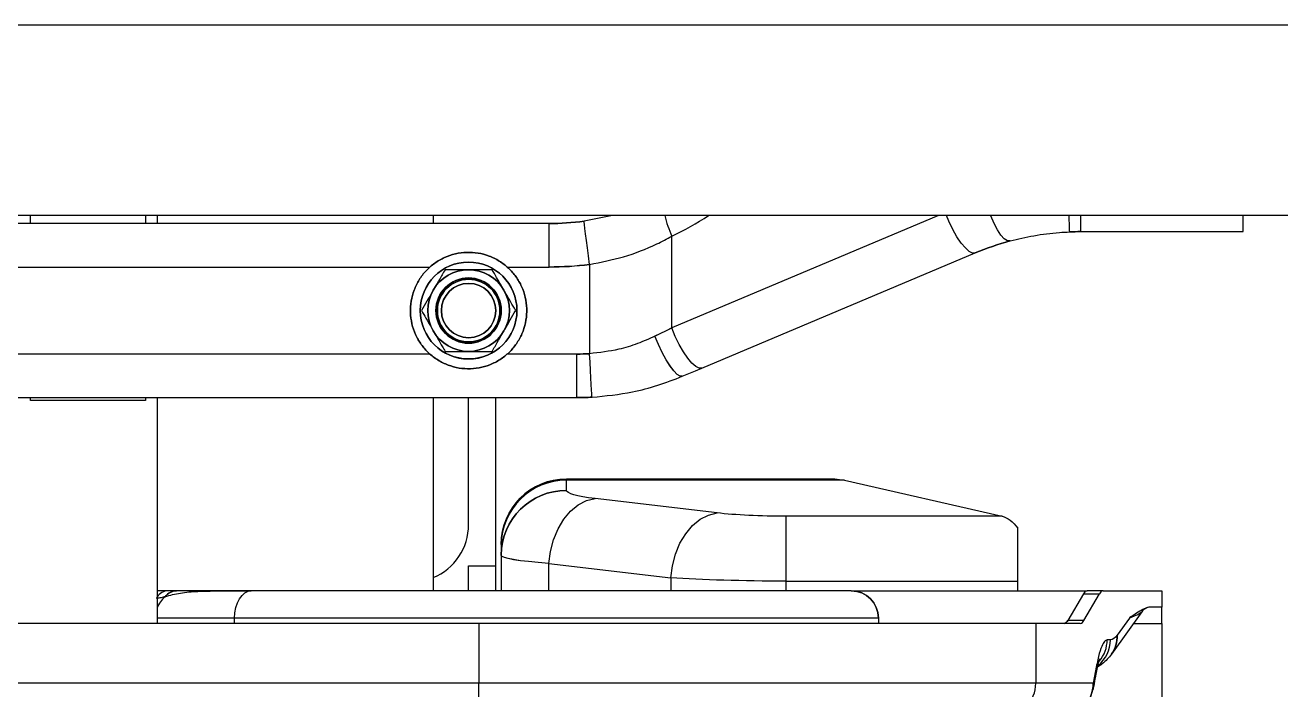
# Model space of a CAD drawing. Header units: inches. Extents: x -1851 to 6314, y -1304 to 4687.
# Drawn here: x -11.64 to -2.55, y 3151.71 to 3156.52 of the extents above; entities that cross this region are included whole.
import ezdxf

# ---------------------------------------------------------------- set-up
doc = ezdxf.new("R2010")
doc.units = ezdxf.units.IN
doc.header["$MEASUREMENT"] = 0

# ---------------------------------------------------------------- blocks, each defined once
blk = doc.blocks.new('2.4.20_7-7_Mid Plan View')
at = {"color": 7, "linetype": 'Continuous', "lineweight": 25}
for p, q in [((9.162515842437738, -1.149999972432852), (9.162515842437738, 1.149999979883432)), ((9.197515689849848, -1.115000005811453), (9.197515689849848, 1.115000013262033)), ((9.129066669464098, 0.08991097286343575), (9.129066669464098, -0.08991097286343575)), ((9.1610662574768, -0.08481781557202339), (9.1610662574768, 0.08481782302260399)), ((9.076565944671618, -0.07188010588288307), (9.076565944671618, 0.07188011333346367)), ((9.087566577911364, -0.07188010588288307), (9.087566577911364, 0.07188011333346367)), ((9.128565990447985, -0.01059669628739357), (9.128565990447985, 0.01059669908136129)), ((9.128565990447985, 0.01059669908136129), (9.129066669464098, 0.01059669908136129)), ((9.1610662574768, 0.01059669908136129), (9.162515842437738, 0.01059669908136129)), ((9.129066669464098, -0.01059669628739357), (9.128565990447985, -0.01059669628739357)), ((9.162515842437738, -0.01059669628739357), (9.1610662574768, -0.01059669628739357)), ((9.129066669464098, -0.01269999891519547), (9.087566577911364, -0.01269999891519547)), ((9.093566143035876, -0.01473612524569035), (9.093566143035876, -0.01269999891519547)), ((9.162515842437738, -0.01269999891519547), (9.1610662574768, -0.01269999891519547)), ((9.092486583709704, -0.01416824106127024), (9.092483722686755, -0.01415961142629385)), ((9.093566143035876, -0.14038011059165), (9.093566143035876, -0.03002114966511726)), ((9.129066669464098, -0.06349999830126762), (9.093566143035876, -0.06349999830126762)), ((9.162515842437738, -0.06349999830126762), (9.1610662574768, -0.06349999830126762)), ((9.10573216629027, -0.07000239565968513), (9.129066669464098, -0.07000239565968513)), ((9.070566379547106, -0.07188010588288307), (9.076565944671618, -0.07188010588288307)), ((9.087566577911364, -0.07188010588288307), (9.076565944671618, -0.07188010588288307)), ((9.076565944671618, -0.1743337325751781), (9.076565944671618, -0.07188010588288307)), ((9.087566577911364, -0.1743337325751781), (9.087566577911364, -0.07188010588288307)), ((9.129066669464098, -0.07493000105023384), (9.093566143035876, -0.07493000105023384)), ((9.100097858428942, -0.07600000128149986), (9.093566143035876, -0.07600000128149986)), ((9.101977550506579, -0.07600000128149986), (9.100097858428942, -0.07600000128149986)), ((9.102100574493395, -0.07600000128149986), (9.101977550506579, -0.07600000128149986)), ((9.098600589752184, -0.0847867988049984), (9.095961772918688, -0.1072132028639317)), ((9.153065883636462, -0.08481781557202339), (9.1610662574768, -0.08481781557202339)), ((9.112015926361071, -0.08799999579787254), (9.113894664764391, -0.08799999579787254)), ((9.113894664764391, -0.139149721711874), (9.113894664764391, -0.08799999579787254)), ((9.113894664764391, -0.08799999579787254), (9.114100658416735, -0.08799999579787254)), ((9.114100658416735, -0.1373486183583736), (9.114100658416735, -0.08799999579787254)), ((9.129066669464098, -0.08991097286343575), (9.137066089630114, -0.08991097286343575)), ((9.153545581817614, -0.09225906059145927), (9.137131893157946, -0.09225906059145927)), ((9.162515842437738, -0.09649438038468361), (9.161479198455805, -0.09123268350958824)), ((9.107879840850817, -0.1156984828412533), (9.110518657684313, -0.09327207878232002)), ((9.14035245132445, -0.104274895042181), (9.141866886138903, -0.107378538697958)), ((9.141866886138903, -0.107378538697958), (9.158721172332758, -0.107378538697958)), ((9.13449307632445, -0.112899836152792), (9.155654155731188, -0.1632003895938396)), ((9.095341884613024, -0.1284263990819454), (9.107258998870837, -0.1284263990819454)), ((9.095341884613024, -0.1284263990819454), (9.095341884613024, -0.171000000089407)), ((9.107258998870837, -0.1681241057813168), (9.107258998870837, -0.1284263990819454)), ((9.093566143035876, -0.14038011059165), (9.093566143035876, -0.1837557666003704)), ((9.113894664764391, -0.139149721711874), (9.107258998870837, -0.1681241057813168)), ((9.088566028594958, -0.1453801058232784), (9.087566577911364, -0.1453801058232784)), ((9.093566143035876, -0.171000000089407), (9.095341884613024, -0.171000000089407)), ((9.095341884613024, -0.171000000089407), (9.105088436126696, -0.171000000089407)), ((9.087566577911364, -0.1743337325751781), (9.076565944671618, -0.1743337325751781)), ((9.076565944671618, -0.1848992519080639), (9.076565944671618, -0.1743337325751781)), ((9.087566577911364, -0.1825082562863827), (9.087566577911364, -0.1743337325751781)), ((9.088118755340563, -0.1831702701747417), (9.088118755340563, -0.1802006028592587)), ((9.093013965606676, -0.1830937527120113), (9.088118755340563, -0.1802006028592587)), ((9.088118755340563, -0.1831702701747417), (9.093013965606676, -0.1860634349286556)), ((9.093013965606676, -0.1830937527120113), (9.093013965606676, -0.1860634349286556)), ((9.093566143035876, -0.1867254488170147), (9.093566143035876, -0.1837557666003704)), ((9.159566127777094, -0.1825890205800533), (9.159566127777094, -0.2125000022351742)), ((9.078850948333727, -0.1853283308446407), (9.076565944671618, -0.1848992519080639)), ((9.093566143035876, -0.1867254488170147), (9.093566143035876, -0.1975000016391277)), ((9.089731418609606, -0.1938375644385815), (9.081926548004137, -0.188246127218008)), ((9.084566318511957, -0.1880715899169445), (9.084566318511957, -0.1874641589820385)), ((9.088566028594958, -0.191561546176672), (9.08542081069945, -0.1893079988658428)), ((9.090565883636462, -0.1975000016391277), (9.090565883636462, -0.1954260878264904)), ((9.087566577911364, -0.1975000016391277), (9.059900485992419, -0.1975000016391277)), ((9.087566577911364, -0.1975000016391277), (9.090565883636462, -0.1975000016391277)), ((9.093566143035876, -0.1975000016391277), (9.090565883636462, -0.1975000016391277)), ((9.159566127777094, -0.2125000022351742), (9.162515842437738, -0.2125000022351742))]:
    blk.add_line(p, q, dxfattribs=at)
at = {"color": 8, "linetype": 'Continuous', "lineweight": 25}
for p, q in [((9.137066089630114, -0.06289437040686607), (9.137066089630114, 0.06289437040686607)), ((9.153065883636462, 0.06289437040686607), (9.153065883636462, -0.06289437040686607)), ((9.088566028594958, -0.02696575224399567), (9.088566028594958, -0.01269999891519547)), ((9.087566577911364, -0.02696575224399567), (9.088566028594958, -0.02696575224399567)), ((9.088566028594958, -0.1453801058232784), (9.088566028594958, -0.02696575224399567)), ((9.137066089630114, -0.08991097286343575), (9.137066089630114, -0.07710563018918037)), ((9.153065883636462, -0.07710563018918037), (9.153065883636462, -0.08481781557202339)), ((9.093566143035876, -0.0847867988049984), (9.098600589752184, -0.0847867988049984)), ((9.095961772918688, -0.1072132028639317), (9.093566143035876, -0.1072132028639317)), ((9.162515842437738, -0.1564603261649609), (9.141866886138903, -0.107378538697958)), ((9.093566143035876, -0.1284263990819454), (9.095341884613024, -0.1284263990819454)), ((9.093468868255602, -0.1834765933454037), (9.093468868255602, -0.1413606815040112)), ((9.159566127777094, -0.1825890205800533), (9.162515842437738, -0.1825890205800533)), ((9.087566577911364, -0.192286666482687), (9.087566577911364, -0.1975000016391277))]:
    blk.add_line(p, q, dxfattribs=at)
at = {"color": 7, "linetype": 'Continuous', "lineweight": 25, "flags": 128}
for points in [[(9.088566028594958, -0.02696575224399567), (9.089541637420641, -0.02702446095645428), (9.090480052947985, -0.02719832956790924), (9.091344081878649, -0.02748067863285542), (9.092102252960192, -0.02786065824329853), (9.092724048614489, -0.02832366153597832), (9.09318562698363, -0.02885190024971962), (9.093469821929919, -0.02942507155239582), (9.093566143035876, -0.03002114966511726)], [(9.098600589752184, -0.0847867988049984), (9.10081216049193, -0.08506327494978905), (9.102947437286364, -0.08562296256422997), (9.104932987213122, -0.08644653484225273), (9.106700145721423, -0.08750559017062187), (9.1081869239807, -0.08876359090209007), (9.1093437309265, -0.09017712995409966), (9.110130512237536, -0.09169743582606316), (9.110518657684313, -0.09327207878232002)], [(9.129144870758044, -0.09270631894469261), (9.129298412322985, -0.09269772097468376), (9.129752361297594, -0.09267226979136467), (9.130490505218493, -0.09263094142079353), (9.131484233856188, -0.0925753228366375), (9.132694446563708, -0.09250754490494728), (9.134075366973864, -0.09243021532893181), (9.135573589324938, -0.09234631434082985), (9.137131893157946, -0.09225906059145927)], [(9.153545581817614, -0.09225906059145927), (9.155093395233141, -0.09205882623791695), (9.156582080841051, -0.09186628088355064), (9.15795346450805, -0.0916888378560543), (9.159156047821039, -0.09153329953551292), (9.160142147064203, -0.09140565618872643), (9.16087552261352, -0.09131081029772758), (9.161327564239496, -0.0912524051964283), (9.161479198455805, -0.09123268350958824)], [(9.132978641509997, -0.10929961130023), (9.132994853973376, -0.1088939271867275), (9.133328639984118, -0.1083719842135906), (9.13396474075316, -0.107756283134222), (9.134877407073962, -0.1070733778178692), (9.136024677276598, -0.1063527055084705), (9.137359821319567, -0.1056253351271152), (9.138822757720934, -0.1049226336181164), (9.14035245132445, -0.104274895042181)], [(9.095961772918688, -0.1072132028639317), (9.098173343658434, -0.1074896864593029), (9.100308620452868, -0.1080493666231632), (9.102294170379626, -0.1088729463517666), (9.104061328887926, -0.1099320016801357), (9.105548107147204, -0.1111899949610233), (9.106704914093005, -0.1126035340130329), (9.10749169540404, -0.114123847335577), (9.107879840850817, -0.1156984828412533)], [(9.13449307632445, -0.112899836152792), (9.134474002838122, -0.1123974658548832), (9.134783946990954, -0.1117797382175922), (9.135407649993883, -0.1110740564763546), (9.136317455291735, -0.1103117354214191), (9.137474262237536, -0.1095266006886959), (9.138825618743883, -0.1087534986436367), (9.140311443328844, -0.1080267317593098), (9.141866886138903, -0.107378538697958)], [(9.132978641509997, -0.10929961130023), (9.133486949920641, -0.1105068735778332), (9.13399144363402, -0.1117071323096752), (9.13449307632445, -0.112899836152792)]]:
    blk.add_lwpolyline(points, dxfattribs=at)
at = {"color": 8, "linetype": 'Continuous', "lineweight": 25, "flags": 128}
for points in [[(9.155654155731188, -0.1632003895938396), (9.15563508224486, -0.1626980118453503), (9.155945026397692, -0.1620802842080593), (9.156567775726305, -0.1613746099174023), (9.15747853469848, -0.1606122814118862), (9.158635341644281, -0.1598271541297436), (9.159986698150629, -0.1590540520846844), (9.16147252273559, -0.1583272777497768), (9.162515842437738, -0.1578808389604092)], [(9.157854282379144, -0.1696162186563015), (9.157893383026117, -0.1691089533269405), (9.158257686614984, -0.1685352735221386), (9.158932888031, -0.1679194532334805), (9.159889423370355, -0.1672875843942165), (9.161086284637445, -0.166666429489851), (9.162474834442133, -0.1660823039710522), (9.162515842437738, -0.1660667173564434)], [(9.159525119781488, -0.1805648170411587), (9.15967866134643, -0.1805585883557796), (9.160133563995355, -0.1805401556193829), (9.16087266159057, -0.1805102340877056), (9.161866390228266, -0.1804699562489986), (9.162515842437738, -0.1804436556994915)], [(9.078850948333727, -0.1853283308446407), (9.078284465789782, -0.1853494606912136), (9.077837192535387, -0.1853027157485485)]]:
    blk.add_lwpolyline(points, dxfattribs=at)
at = {"color": 7, "linetype": 'Continuous', "lineweight": 25}
for radius in [0.008899999999999655, 0.006000000000000565, 0.005750000000000832, 0.005000000000000563]:
    blk.add_circle((9.14506634621716, -0.06999999856353156), radius, dxfattribs=at)
at = {"color": 8, "linetype": 'Continuous', "lineweight": 25}
for centre, radius, start, end in [((9.088662061288257, -0.01737653098410874), 0.004992003203241613, 39.99239088926777, 69.52169062855278), ((9.088662147700543, -0.0173707224907389), 0.004991559840712866, 40.038943637887, 69.34546888824465), ((9.091064977812739, -0.01479714047167136), 0.002501909337134425, 1.397437351979512, 56.95225735627656), ((9.167500802233743, -0.1269663349388566), 0.02146540618698867, 103.4285299479823, 114.1428472544732), ((9.211066346217162, -0.08239870067220068), 0.05799999999999946, 205.5111583896871, 213.1664237841631), ((9.076165992068656, -0.1809102737052228), 0.004008978571578251, 258.4369491869629, 275.7255931355865), ((9.0845557855199, -0.1820563898209002), 0.006015209318014924, 218.3285181572849, 270.1003283954014), ((9.084562202629723, -0.1814291679999656), 0.006034992385590334, 229.2748099092528, 270.0390758900987), ((9.08524904510654, -0.1835917484686718), 0.005718830476771704, 234.4456322538815, 271.7211427847404)]:
    blk.add_arc(centre, radius, start, end, dxfattribs=at)
at = {"color": 7, "linetype": 'Continuous', "lineweight": 25}
for centre, radius, start, end in [((9.090886495908595, -0.01631140570461298), 0.002679804469923367, 0.6208853533393408, 53.41436144795036), ((9.090887051274319, -0.01631762749329368), 0.002679247290936515, 0.6173614996733207, 53.34407954061098), ((9.14506634621716, -0.06999999856353156), 0.01070000000000234, 103.1250000000065, 114.3750000000079), ((9.14506634621716, -0.06999999856353156), 0.01069999999999899, 91.87500000000092, 103.1250000000065), ((9.14506634621716, -0.06999999856353156), 0.01069999999999886, 80.62500000001016, 91.87500000000092), ((9.14506634621716, -0.06999999856353156), 0.01070000000000011, 69.37500000000419, 80.62500000001016), ((9.14506634621716, -0.06999999856353156), 0.01070000000000011, 58.12500000000561, 69.37500000000419), ((9.14506634621716, -0.06999999856353156), 0.01069999999999959, 125.6250000000041, 136.8750000000043), ((9.14506634621716, -0.06999999856353156), 0.01070000000000234, 114.3750000000079, 125.6250000000041), ((9.14506634621716, -0.06999999856353156), 0.01069999999999899, 46.87499999998842, 58.12500000000561), ((9.14506634621716, -0.06999999856353156), 0.0106999999999986, 35.62499999999674, 46.87499999998842), ((9.105732054481773, -0.05946139856354193), 0.01054099999999947, 202.5278542787786, 270), ((9.14506634621716, -0.06999999856353156), 0.01069999999999954, 148.125000000014, 159.3750000000062), ((9.14506634621716, -0.06999999856353156), 0.01069999999999954, 136.8750000000043, 148.125000000014), ((9.14506634621716, -0.06999999856353156), 0.007500000000003402, 119.9999999999888, 180), ((9.14506634621716, -0.06999999856353156), 0.007499999999999754, 60.00000000001118, 119.9999999999888), ((9.14506634621716, -0.06999999856353156), 0.007499999999999992, 0, 60.00000000001118), ((9.14506634621716, -0.06999999856353156), 0.01069999999999868, 24.37499999998842, 35.62499999999674), ((9.14506634621716, -0.06999999856353156), 0.0106999999999985, 159.3750000000062, 170.6250000000028), ((9.14506634621716, -0.06999999856353156), 0.01069999999999868, 13.12499999999773, 24.37499999998842), ((9.14506634621716, -0.06999999856353156), 0.01070000000000057, 170.6250000000028, 181.8750000000022), ((9.14506634621716, -0.06999999856353156), 0.01069999999999886, 1.875000000002146, 13.12499999999773), ((9.14506634621716, -0.06999999856353156), 0.0107000000000027, 181.8750000000022, 193.1250000000119), ((9.14506634621716, -0.06999999856353156), 0.007500000000003402, 180, 240.0000000000112), ((9.14506634621716, -0.06999999856353156), 0.007499999999999992, 299.9999999999888, 0), ((9.14506634621716, -0.06999999856353156), 0.01069999999999906, 350.6249999999887, 1.875000000002146), ((9.14506634621716, -0.06999999856353156), 0.0107000000000027, 193.1250000000119, 204.3750000000036), ((9.14506634621716, -0.06999999856353156), 0.01069999999999989, 328.1249999999968, 339.3749999999906), ((9.14506634621716, -0.06999999856353156), 0.01069999999999911, 339.3749999999906, 350.6249999999887), ((9.10005447221916, -0.08796143888162078), 0.01196151628452205, 359.8153116757753, 89.79217917685206), ((9.10193525780917, -0.08795940234830368), 0.01195947584757016, 359.8055234332512, 89.7973825820481), ((9.102100637952443, -0.08799999856353224), 0.01200000000000272, 0, 90), ((9.14506634621716, -0.06999999856353156), 0.01070000000000164, 204.3750000000036, 215.6250000000128), ((9.14506634621716, -0.06999999856353156), 0.01070000000000111, 316.8749999999973, 328.1249999999968), ((9.14506634621716, -0.06999999856353156), 0.01070000000000058, 215.6250000000128, 226.8750000000045), ((9.14506634621716, -0.06999999856353156), 0.01070000000000279, 226.8750000000045, 238.1250000000052), ((9.14506634621716, -0.06999999856353156), 0.007499999999999754, 240.0000000000112, 299.9999999999888), ((9.14506634621716, -0.06999999856353156), 0.01070000000000137, 305.6249999999841, 316.8749999999973), ((9.14506634621716, -0.06999999856353156), 0.0107000000000039, 238.1250000000052, 249.375000000001), ((9.14506634621716, -0.06999999856353156), 0.0107000000000039, 249.375000000001, 260.6249999999998), ((9.14506634621716, -0.06999999856353156), 0.01070000000000222, 260.6249999999998, 271.8749999999907), ((9.14506634621716, -0.06999999856353156), 0.01070000000000222, 271.8749999999907, 283.1249999999931), ((9.14506634621716, -0.06999999856353156), 0.01070000000000192, 283.1249999999931, 294.3749999999937), ((9.14506634621716, -0.06999999856353156), 0.01070000000000137, 294.3749999999937, 305.6249999999841), ((9.211066346217162, -0.0848178170265328), 0.05800000000000176, 180, 187.3712122119429), ((9.211066346217162, -0.0848178170265328), 0.05000000000000052, 180, 187.3712122119429), ((9.179066346217166, -0.0899109707952448), 0.05000000000000233, 180, 183.2049020508226), ((9.179066346217166, -0.0899109707952448), 0.04200000000000065, 180, 183.2049020508226), ((9.08856634621716, -0.1403801070776467), 0.005000000000003973, 270, 0), ((9.10956634621716, -0.1825890263318115), 0.05000000000000081, 15.03778950426953, 22.81598665473238), ((9.07653649767406, -0.1683636076715516), 0.005970197525265776, 180.2954944936597, 270.2826029646916), ((9.07656634621716, -0.1789599125320649), 0.005999999999999652, 180, 258.4248454247622), ((9.076536497674066, -0.1789291270044373), 0.005970197525269449, 180.2954944936597, 270.2826029646268), ((9.088449773175629, -0.1793632160041057), 0.0009004385333288086, 191.2309346267876, 248.431183124439), ((9.10956634621716, -0.1825890263318115), 0.04999999999999923, 0, 2.320215188946566), ((9.088449755397807, -0.1823328981478483), 0.0009004182080023684, 191.2302294635621, 248.431888287571), ((9.092682899253258, -0.1839311800356995), 0.0009004940048878132, 11.2328589603057, 68.42925879080984), ((9.092682965549447, -0.1869008069555491), 0.000900418207997316, 11.23022946383854, 68.43188828779509)]:
    blk.add_arc(centre, radius, start, end, dxfattribs=at)
at = {"color": 7, "linetype": 'Continuous', "lineweight": 25, "extrusion": (0, 0, -1)}
for centre, major_axis, ratio, start_param, end_param in [((9.100098210382878, -0.1059999985635329), (0, 0.02999999999999997), 0.07059807471682689, 5.497787143781553, 6.283185307179586), ((9.112015994954131, -0.1059999985635329), (0, 0.01799999999999724), 0.1176634578614907, 5.497787143781906, 6.283185307179586), ((9.097459441803007, -0.1284264054347375), (0, 0.02999999999999997), 0.07059807471688373, 4.712388980384691, 5.497787143781462), ((9.109377226374253, -0.1284264054347375), (0, 0.01800000000000407), 0.1176634578614461, 4.712388980384691, 5.497787143782991), ((9.084100637952442, -0.137348622416738), (-0.02999999999999997, 0), 0.5137614678899354, 3.141592653589793, 3.258717573286149), ((9.095341499561503, -0.1674036682883013), (-0.01200000000000272, 0), 0.5137614678897049, 3.25871757328675, 3.764419239001879), ((9.12856634621716, -0.1880715860740452), (-0.04400000000000254, 0), 0.1432846062743059, 6.085789747330279, 6.283185307179586)]:
    blk.add_ellipse(centre, major_axis=major_axis, ratio=ratio, start_param=start_param, end_param=end_param, dxfattribs=at)
at = {"color": 8, "linetype": 'Continuous', "lineweight": 25, "extrusion": (0, 0, -1)}
blk.add_ellipse((9.08856634621716, -0.1856222079666168), major_axis=(-0.001407997862647788, 0.008289600608815126), ratio=0.1648164846435522, start_param=3.306394352365346, end_param=3.942033341053348, dxfattribs=at)
at = {"color": 7, "linetype": 'Continuous', "lineweight": 25}
for points, knots in [([(9.092483722686755, -0.01415961142629385), (9.092409724848697, -0.01392493506773462), (9.092237713278156, -0.0133794184679914), (9.092213995829379, -0.01285575499616698), (9.092200481414782, -0.0125573668628931)], [0, 0, 0, 0, 0.4301910495237516, 1, 1, 1, 1]), ([(9.092486583709704, -0.01416824106127024), (9.092741922436826, -0.01508732789295664), (9.093255963828785, -0.01693760998534799), (9.09349948992855, -0.02048511070066183), (9.093574690249415, -0.02476255707256314), (9.093569001730405, -0.02826236479197064), (9.093566143035876, -0.03002114966511726)], [0, 0, 0, 0, 0.2119843985002478, 0.4267615669167993, 0.7119261497643443, 1, 1, 1, 1]), ([(9.093566143035876, -0.01628236658871174), (9.093566143035876, -0.01609129197777293), (9.093566143035876, -0.0156220080895082), (9.093566143035876, -0.01506584173961301), (9.093566143035876, -0.01473612524569035)], [0, 0, 0, 0, 0.4071620946435767, 1, 1, 1, 1]), ([(9.093566143035876, -0.03002114966511726), (9.093566143035869, -0.02992248916751805), (9.093566143035876, -0.02977447643033315), (9.093566143035876, -0.0295783366796627), (9.093566143035876, -0.02928507405903247), (9.093566143035876, -0.02895494860661074), (9.093566143035876, -0.0285462730020356), (9.093566143035876, -0.02816587737035547), (9.093566143035869, -0.0277045671369649), (9.093566143035876, -0.02712382666692292), (9.093566143035876, -0.02639606843663955), (9.093566143035876, -0.02557380231689876), (9.093566143035876, -0.02455339483933017), (9.093566143035876, -0.02329368383291808), (9.093566143035876, -0.02164483107139858), (9.093566143035876, -0.01953265704062801), (9.093566143035869, -0.01770799766799769), (9.093566143035876, -0.01664510060101065), (9.093566143035876, -0.0162887591868639)], [0, 0, 0, 0, 0.0162364055928168, 0.02435822737522712, 0.03248159760566897, 0.06498116489796314, 0.07971725388679793, 0.1017970628001021, 0.1299914209169543, 0.1595345069035977, 0.2037021516229639, 0.2600897466229903, 0.3104456017069991, 0.3967124996720572, 0.5082088932775926, 0.6566494326925166, 0.8848900514489578, 1, 1, 1, 1]), ([(9.145066463470446, -0.06133974343538284), (9.144131328524804, -0.06187945643731041), (9.142894737018675, -0.06259315505056406), (9.141625926883567, -0.06332612724656883), (9.141316616058337, -0.06350481137633324)], [0, 0, 0, 0, 0.7562197710499576, 1, 1, 1, 1]), ([(9.148816310882555, -0.06350481137633324), (9.14872725819605, -0.06345347221324005), (9.147460485980762, -0.0627231739154297), (9.146219867677917, -0.06200625953101735), (9.145066463470446, -0.06133974343538284)], [0, 0, 0, 0, 0.07029889464896268, 1, 1, 1, 1]), ([(9.141316616058337, -0.06350481137633324), (9.140334234216692, -0.0640720309559697), (9.139064550499338, -0.06480513638797447), (9.137843145985688, -0.0655103040093934), (9.137566768646227, -0.06566986814141273)], [0, 0, 0, 0, 0.7737216979492257, 1, 1, 1, 1]), ([(9.152566158294665, -0.06566986814141273), (9.151957311480334, -0.06531822729908754), (9.150728281988169, -0.06460839856106304), (9.149457541445205, -0.06387492880608647), (9.148816310882555, -0.06350481137633324)], [0, 0, 0, 0, 0.4953882866245476, 1, 1, 1, 1]), ([(9.137566768646227, -0.06566986814141273), (9.137566768646227, -0.06637309871530306), (9.137566768646227, -0.06779244093621628), (9.137566768646227, -0.06925970603003861), (9.137566768646227, -0.06999999657273293)], [0, 0, 0, 0, 0.4954623088867606, 1, 1, 1, 1]), ([(9.152566158294665, -0.06999999657273293), (9.152566158294665, -0.0698973166067276), (9.152566158294665, -0.0684350697024172), (9.152566158294665, -0.0670021589407952), (9.152566158294665, -0.06566986814141273)], [0, 0, 0, 0, 0.07022067593795363, 1, 1, 1, 1]), ([(9.137566768646227, -0.06999999657273293), (9.137566768646227, -0.07010267653873825), (9.137566768646234, -0.07156492344304866), (9.137566768646234, -0.07299783420467065), (9.137566768646227, -0.07433012500405312)], [0, 0, 0, 0, 0.07022067593795363, 1, 1, 1, 1]), ([(9.152566158294665, -0.07433012500405312), (9.152566158294665, -0.07362689692223512), (9.152566158294665, -0.07220755494250852), (9.152566158294665, -0.07074028966218293), (9.152566158294665, -0.06999999657273293)], [0, 0, 0, 0, 0.495460637294494, 1, 1, 1, 1]), ([(9.137566768646227, -0.07433012500405312), (9.138175615723124, -0.07468176539401838), (9.139404646783905, -0.07539159381872196), (9.140675385756271, -0.07612506883035053), (9.141316616058337, -0.07649518921971321)], [0, 0, 0, 0, 0.4953878679938091, 1, 1, 1, 1]), ([(9.148816310882555, -0.07649518921971321), (9.14912595377039, -0.07631652645957843), (9.150395151046876, -0.07558420449291248), (9.151631464867396, -0.074870049436214), (9.152566158294665, -0.07433012500405312)], [0, 0, 0, 0, 0.2439675010099768, 0.9999999999999999, 0.9999999999999999, 0.9999999999999999, 0.9999999999999999]), ([(9.141316616058337, -0.07649518921971321), (9.141405347649329, -0.0765465308863611), (9.142670954343057, -0.07727883328544749), (9.143912221479997, -0.0779946357905601), (9.145066463470446, -0.0786602534353733)], [0, 0, 0, 0, 0.0701099254861113, 1, 1, 1, 1]), ([(9.145066463470446, -0.0786602534353733), (9.145342840690834, -0.07850068660758325), (9.146564241249944, -0.07779550905206634), (9.14783392771859, -0.07706240627754823), (9.148816310882555, -0.07649518921971321)], [0, 0, 0, 0, 0.2262789371818236, 1, 1, 1, 1]), ([(9.14035245132445, -0.104274895042181), (9.139876211194615, -0.1032160959368582), (9.138916856379293, -0.1010832138957767), (9.137691188023329, -0.09707757813310991), (9.137342065918109, -0.09406977117419046), (9.137131893157946, -0.09225906059145927)], [0, 0, 0, 0, 0.2817810414697196, 0.5676296096552608, 1, 1, 1, 1]), ([(9.153545581817614, -0.09225906059145927), (9.153956018771641, -0.09436258348131332), (9.154791505815968, -0.09864452277716396), (9.156761048890392, -0.1036575067703609), (9.158240271477805, -0.1064656128094157), (9.158721172332758, -0.107378538697958)], [0, 0, 0, 0, 0.3945607668768453, 0.8031694166199708, 1, 1, 1, 1]), ([(9.129144870758044, -0.09270631894469261), (9.129393621716513, -0.09520121392179703), (9.129802154965152, -0.0992986757216272), (9.131250175516644, -0.1048344026265795), (9.132400232427354, -0.107805386211254), (9.132978641509997, -0.10929961130023)], [0, 0, 0, 0, 0.4362479963962965, 0.7164668320266319, 1, 1, 1, 1]), ([(9.157854282379144, -0.1696162186563015), (9.158201662371393, -0.1710557571991558), (9.158906064918806, -0.173974792950446), (9.159376177542153, -0.1777176235132742), (9.1594922336275, -0.1799361623009474), (9.159525119781488, -0.1805648170411587)], [0, 0, 0, 0, 0.4108222242134112, 0.8330480388077669, 1, 1, 1, 1]), ([(9.07783909988402, -0.1852939240634441), (9.077256390475743, -0.1851958156105695), (9.076402192219415, -0.1850519976659939), (9.07562186293416, -0.1848864964696872), (9.07537385177611, -0.1848338954150677)], [0, 0, 0, 0, 0.6821711516693864, 1, 1, 1, 1]), ([(9.081053936004633, -0.1860664002597332), (9.081056836368358, -0.1860677129227497), (9.081065580661193, -0.1860716704642016), (9.080802937519227, -0.1859723892304146), (9.080279341657135, -0.1858180873493041), (9.079422699764084, -0.1856094076311763), (9.07857826429279, -0.1854301209640141), (9.077950930764604, -0.185326306275897), (9.077795230865465, -0.1853005401790142)], [0, 0, 0, 0, 0.08263113541203514, 0.2491242175074392, 0.4410219759359906, 0.6645625129297523, 0.9167467056084316, 1, 1, 1, 1]), ([(9.084566318511957, -0.1874641589820385), (9.084505907226696, -0.1872966984030597), (9.084383344557072, -0.1869569536760309), (9.083350439637247, -0.18641946886612), (9.081608315245763, -0.1858591668881218), (9.079779736958574, -0.1855071371096813), (9.078850948333734, -0.1853283308446407)], [0, 0, 0, 0, 0.2156752887489607, 0.4375629330006845, 0.7143216926068535, 1, 1, 1, 1]), ([(9.081926548004137, -0.188246127218008), (9.081614946923576, -0.1880060488269066), (9.081006641466072, -0.1875373694652751), (9.080170984600098, -0.186676350293709), (9.079725937260175, -0.185957332265076), (9.079529964447008, -0.1856407187879086)], [0, 0, 0, 0, 0.3701808604329945, 0.722664495441537, 1, 1, 1, 1]), ([(9.090565883636462, -0.1954260878264904), (9.090543340776865, -0.1952369267211225), (9.090475697463116, -0.1946693197614877), (9.090003876735853, -0.1937252302820411), (9.08929137464597, -0.1926308502317227), (9.088823399492473, -0.1919108363114219), (9.088569209113363, -0.1915658626076038), (9.088566028594958, -0.191561546176672)], [0, 0, 0, 0, 0.1464031351074058, 0.4393051005051868, 0.7322731650871933, 0.9966501087519968, 1, 1, 1, 1]), ([(9.09051057052611, -0.1949949525296688), (9.090510253296767, -0.1949935317864231), (9.090475436964429, -0.1948376033731165), (9.090358670586294, -0.194539565042021), (9.090096315530506, -0.194139355228117), (9.089852843448408, -0.1939379798377274), (9.089731418609606, -0.1938375495374203)], [0, 0, 0, 0, 0.00306727455042034, 0.3366373575380873, 0.669166578615351, 1, 1, 1, 1])]:
    blk.add_open_spline(points, degree=3, knots=knots, dxfattribs=at)
blk = doc.blocks.new('2.4.20_8_Plan View')
at = {"color": 7, "linetype": 'Continuous', "lineweight": 25}
for p, q in [((9.323470592498765, -1.149999976158171), (9.323470592498765, 1.149999976158114)), ((9.288470745086656, -1.115000009536772), (9.288470745086656, 1.115000009536715)), ((9.356919765472405, 0.08991096913814545), (9.356919765472405, -0.08991097658872604)), ((9.324919700622544, -0.08481781929731369), (9.324919700622544, 0.08481781929731369)), ((9.398419857025132, -0.07188010960817337), (9.398419857025132, 0.07188010960817337)), ((9.40942001342772, -0.07188010960817337), (9.40942001342772, 0.07188010960817337)), ((9.324919700622544, 0.010596695356071), (9.323470592498765, 0.010596695356071)), ((9.357419967651353, 0.010596695356071), (9.356919765472405, 0.010596695356071)), ((9.357419967651353, -0.01059670001268387), (9.357419967651353, 0.010596695356071)), ((9.323470592498765, -0.01059670001268387), (9.324919700622544, -0.01059670001268387)), ((9.356919765472405, -0.01059670001268387), (9.357419967651353, -0.01059670001268387)), ((9.323470592498765, -0.01270000264048576), (9.324919700622544, -0.01270000264048576)), ((9.356919765472405, -0.01270000264048576), (9.398419857025132, -0.01270000264048576)), ((9.392419815063462, -0.01473612897098064), (9.392419815063462, -0.01270000264048576)), ((9.393499851226792, -0.01416824478656054), (9.393502712249742, -0.01415961515158415)), ((9.392419815063462, -0.1403801143169403), (9.392419815063462, -0.03002115339040756)), ((9.323470592498765, -0.06350000202655792), (9.324919700622544, -0.06350000202655792)), ((9.356919765472405, -0.06350000202655792), (9.392419815063462, -0.06350000202655792)), ((9.38784742355346, -0.07000239938497543), (9.38784742355346, -0.07493000477552414)), ((9.392419815063462, -0.07000239938497543), (9.38784742355346, -0.07000239938497543)), ((9.398419857025132, -0.07188010960817337), (9.40942001342772, -0.07188010960817337)), ((9.398419857025132, -0.1743337363004684), (9.398419857025132, -0.07188010960817337)), ((9.41542005538939, -0.07188010960817337), (9.40942001342772, -0.07188010960817337)), ((9.40942001342772, -0.1743337363004684), (9.40942001342772, -0.07188010960817337)), ((9.383885383605943, -0.07600000500679016), (9.384008884429917, -0.07600000500679016)), ((9.384008884429917, -0.07600000500679016), (9.385888099670396, -0.07600000500679016)), ((9.385888099670396, -0.07600000500679016), (9.392419815063462, -0.07600000500679016)), ((9.38784742355346, -0.07493000477552414), (9.392419815063462, -0.07493000477552414)), ((9.332919597625718, -0.08481781929731369), (9.324919700622544, -0.08481781929731369)), ((9.387385368347154, -0.0847868025302887), (9.39002418518065, -0.107213206589222)), ((9.356919765472405, -0.08991097658872604), (9.348919868469224, -0.08991097658872604)), ((9.371885299682603, -0.1373486220836639), (9.371885299682603, -0.08799999952316284)), ((9.372091293334947, -0.08799999952316284), (9.371885299682603, -0.08799999952316284)), ((9.372091293334947, -0.1391497254371643), (9.372091293334947, -0.08799999952316284)), ((9.373970031738267, -0.08799999952316284), (9.372091293334947, -0.08799999952316284)), ((9.323470592498765, -0.09649438410997391), (9.32450675964354, -0.09123268723487854)), ((9.332440376281724, -0.09225906431674957), (9.348854064941392, -0.09225906431674957)), ((9.37810659408568, -0.1156984865665436), (9.375467777252183, -0.09327208250761032)), ((9.344119071960435, -0.1073785424232483), (9.327264785766587, -0.1073785424232483)), ((9.351492881774888, -0.1128998398780823), (9.330332279205308, -0.1632003933191299)), ((9.378726959228501, -0.1681241095066071), (9.378726959228501, -0.1284264028072357)), ((9.390644550323472, -0.1284264028072357), (9.378726959228501, -0.1284264028072357)), ((9.390644550323472, -0.1284264028072357), (9.390644550323472, -0.1710000038146973)), ((9.372091293334947, -0.1391497254371643), (9.378726959228501, -0.1681241095066071)), ((9.392419815063462, -0.1403801143169403), (9.392419815063462, -0.1837557703256607)), ((9.39741992950438, -0.1453801095485687), (9.398419857025132, -0.1453801095485687)), ((9.390644550323472, -0.1710000038146973), (9.3808979988098, -0.1710000038146973)), ((9.392419815063462, -0.1710000038146973), (9.390644550323472, -0.1710000038146973)), ((9.398419857025132, -0.182508260011673), (9.398419857025132, -0.1743337363004684)), ((9.398419857025132, -0.1743337363004684), (9.40942001342772, -0.1743337363004684)), ((9.40942001342772, -0.1848992556333542), (9.40942001342772, -0.1743337363004684)), ((9.392971992492662, -0.1830937564373016), (9.397867679595933, -0.180200606584549)), ((9.397867679595933, -0.183170273900032), (9.397867679595933, -0.180200606584549)), ((9.326419830322251, -0.1825890243053436), (9.326419830322251, -0.2125000059604645)), ((9.392419815063462, -0.186725452542305), (9.392419815063462, -0.1837557703256607)), ((9.392971992492662, -0.1830937564373016), (9.392971992492662, -0.1860634386539459)), ((9.397867679595933, -0.183170273900032), (9.392971992492662, -0.1860634386539459)), ((9.392419815063462, -0.186725452542305), (9.392419815063462, -0.197500005364418)), ((9.40713500976561, -0.185328334569931), (9.40942001342772, -0.1848992556333542)), ((9.39625501632689, -0.1938375681638718), (9.404059886932359, -0.1882461309432983)), ((9.39741992950438, -0.1915615499019623), (9.400565147399888, -0.1893080025911331)), ((9.401419639587388, -0.1880715936422348), (9.401419639587388, -0.1874641627073288)), ((9.395419597625718, -0.197500005364418), (9.395419597625718, -0.1954260915517807)), ((9.392419815063462, -0.197500005364418), (9.395419597625718, -0.197500005364418)), ((9.398419857025132, -0.197500005364418), (9.395419597625718, -0.197500005364418)), ((9.398419857025132, -0.197500005364418), (9.42608547210692, -0.197500005364418)), ((9.326419830322251, -0.2125000059604645), (9.323470592498765, -0.2125000059604645))]:
    blk.add_line(p, q, dxfattribs=at)
at = {"color": 8, "linetype": 'Continuous', "lineweight": 25}
for p, q in [((9.332919597625718, 0.06289436668157578), (9.332919597625718, -0.06289437413215637)), ((9.348919868469224, -0.06289437413215637), (9.348919868469224, 0.06289436668157578)), ((9.39741992950438, -0.02696575596928596), (9.39741992950438, -0.01270000264048576)), ((9.39741992950438, -0.1453801095485687), (9.39741992950438, -0.02696575596928596)), ((9.398419857025132, -0.02696575596928596), (9.39741992950438, -0.02696575596928596)), ((9.332919597625718, -0.07710563391447067), (9.332919597625718, -0.08481781929731369)), ((9.348919868469224, -0.08991097658872604), (9.348919868469224, -0.07710563391447067)), ((9.392419815063462, -0.0847868025302887), (9.387385368347154, -0.0847868025302887)), ((9.323470592498765, -0.1564603298902512), (9.344119071960435, -0.1073785424232483)), ((9.39002418518065, -0.107213206589222), (9.392419815063462, -0.107213206589222)), ((9.392419815063462, -0.1284264028072357), (9.390644550323472, -0.1284264028072357)), ((9.392517089843736, -0.183476597070694), (9.392517089843736, -0.1413606852293015)), ((9.326419830322251, -0.1825890243053436), (9.323470592498765, -0.1825890243053436)), ((9.398419857025132, -0.1922866702079773), (9.398419857025132, -0.197500005364418))]:
    blk.add_line(p, q, dxfattribs=at)
at = {"color": 7, "linetype": 'Continuous', "lineweight": 25, "flags": 128}
for points in [[(9.39741992950438, -0.02696575596928596), (9.396444320678697, -0.02702446468174458), (9.395506381988511, -0.02719833329319954), (9.394641876220689, -0.02748068235814571), (9.393884181976311, -0.02786066196858883), (9.393262386322007, -0.02832366526126862), (9.392800331115708, -0.02885190397500992), (9.392515659332261, -0.02942507527768612), (9.392419815063462, -0.03002115339040756)], [(9.387385368347154, -0.0847868025302887), (9.385173797607408, -0.08506327867507935), (9.383038520812974, -0.08562296628952026), (9.381053447723374, -0.08644653856754303), (9.379286289215074, -0.08750559389591217), (9.377799034118638, -0.08876359462738037), (9.376642227172837, -0.09017713367938995), (9.37585592269896, -0.09169743955135345), (9.375467777252183, -0.09327208250761032)], [(9.332440376281724, -0.09225906431674957), (9.330892562866197, -0.09205882996320724), (9.329404354095445, -0.09186628460884094), (9.328032493591294, -0.0916888415813446), (9.326830387115464, -0.09153330326080322), (9.325843811035142, -0.09140565991401672), (9.325110435485826, -0.09131081402301788), (9.324658870697007, -0.0912524089217186), (9.32450675964354, -0.09123268723487854)], [(9.356841564178453, -0.09270632266998291), (9.356688022613511, -0.09269772469997406), (9.356233596801744, -0.09267227351665497), (9.355495452880845, -0.09263094514608383), (9.354502201080315, -0.0925753265619278), (9.35329151153563, -0.09250754863023758), (9.351910591125474, -0.0924302190542221), (9.3504123687744, -0.09234631806612015), (9.348854064941392, -0.09225906431674957)], [(9.344119071960435, -0.1073785424232483), (9.344620704650865, -0.1063503473997116), (9.345125675201402, -0.1053156405687332), (9.345633506774888, -0.1042748987674713)], [(9.3530077934265, -0.1092996150255203), (9.352991104125962, -0.1088939309120178), (9.35265731811522, -0.1083719879388809), (9.352021217346177, -0.1077562868595123), (9.351109027862535, -0.1070733815431595), (9.34996128082274, -0.1063527092337608), (9.34862661361693, -0.1056253388524055), (9.347163200378404, -0.1049226373434067), (9.345633506774888, -0.1042748987674713)], [(9.351492881774888, -0.1128998398780823), (9.351511955261216, -0.1123974695801735), (9.351202487945542, -0.1117797419428825), (9.350578784942613, -0.1110740602016449), (9.349668502807603, -0.1103117391467094), (9.34851217269896, -0.1095266044139862), (9.347160816192613, -0.108753502368927), (9.345674514770494, -0.1080267354846001), (9.344119071960435, -0.1073785424232483)], [(9.39002418518065, -0.107213206589222), (9.387812614440904, -0.1074896901845932), (9.38567733764647, -0.1080493703484535), (9.38369226455687, -0.1088729500770569), (9.381925106048577, -0.109932005405426), (9.380437850952134, -0.1111899986863136), (9.379281044006333, -0.1126035377383232), (9.378494739532456, -0.1141238510608673), (9.37810659408568, -0.1156984865665436)], [(9.3530077934265, -0.1092996150255203), (9.352499485015862, -0.1105068773031235), (9.351994514465318, -0.1117071360349655), (9.351492881774888, -0.1128998398780823)]]:
    blk.add_lwpolyline(points, dxfattribs=at)
at = {"color": 8, "linetype": 'Continuous', "lineweight": 25, "flags": 128}
for points in [[(9.330332279205308, -0.1632003933191299), (9.330350875854478, -0.1626980155706406), (9.330041408538804, -0.1620802879333496), (9.32941818237304, -0.1613746136426926), (9.328507900238023, -0.1606122851371765), (9.32735109329223, -0.1598271578550339), (9.325999736785874, -0.1590540558099747), (9.324513435363755, -0.1583272814750671), (9.323470592498765, -0.1578808426856995)], [(9.328132152557359, -0.1696162223815918), (9.328093051910386, -0.1691089570522308), (9.32772827148436, -0.1685352772474289), (9.327053546905503, -0.1679194569587708), (9.326097011566148, -0.1672875881195068), (9.3248996734619, -0.1666664332151413), (9.32351160049437, -0.1660823076963425), (9.323470592498765, -0.1660667210817337)], [(9.326460838317857, -0.180564820766449), (9.326307296752915, -0.1805585920810699), (9.32585239410399, -0.1805401593446732), (9.325113773345933, -0.1805102378129959), (9.32411956787108, -0.1804699599742889), (9.323470592498765, -0.1804436594247818)], [(9.40713500976561, -0.185328334569931), (9.407701969146714, -0.1853494644165039), (9.40814876556395, -0.1853027194738388)]]:
    blk.add_lwpolyline(points, dxfattribs=at)
at = {"color": 7, "linetype": 'Continuous', "lineweight": 25}
for radius in [0.008899999999996244, 0.005999999999999712, 0.005749999999998274, 0.004999999999995447]:
    blk.add_circle((9.340919819880483, -0.07000000228882186), radius, dxfattribs=at)
for centre, radius, start, end in [((9.395097275223819, -0.0163171598312033), 0.002677610743795167, 126.625748254251, 179.3923485270583), ((9.340919819880483, -0.07000000228882186), 0.01069999999999951, 110.6249999999897, 121.8749999999787), ((9.340919819880483, -0.07000000228882186), 0.01069999999999951, 99.3749999999734, 110.6249999999897), ((9.340919819880483, -0.07000000228882186), 0.01069999999999897, 88.12499999997993, 99.3749999999734), ((9.340919819880483, -0.07000000228882186), 0.01070000000000015, 76.87499999996587, 88.12499999997993), ((9.340919819880483, -0.07000000228882186), 0.01070000000000305, 65.62499999997895, 76.87499999996587), ((9.340919819880483, -0.07000000228882186), 0.01069999999999582, 133.1249999999916, 144.3749999999993), ((9.340919819880483, -0.07000000228882186), 0.01069999999999629, 121.8749999999787, 133.1249999999916), ((9.340919819880483, -0.07000000228882186), 0.01070000000000305, 54.37499999997231, 65.62499999997895), ((9.340919819880483, -0.07000000228882186), 0.01070000000000257, 43.12499999998018, 54.37499999997231), ((9.340919819880483, -0.07000000228882186), 0.01069999999999582, 144.3749999999993, 155.6249999999964), ((9.340919819880483, -0.07000000228882186), 0.007499999999997196, 119.9999999999501, 180), ((9.340919819880483, -0.07000000228882186), 0.007500000000004017, 59.99999999995538, 119.9999999999501), ((9.340919819880483, -0.07000000228882186), 0.007500000000006813, 0, 59.99999999995538), ((9.340919819880483, -0.07000000228882186), 0.01070000000000126, 31.87499999998501, 43.12499999998018), ((9.340919819880483, -0.07000000228882186), 0.0107000000000027, 20.62499999997985, 31.87499999998501), ((9.340919819880483, -0.07000000228882186), 0.01070000000000192, 155.6249999999964, 166.8750000000023), ((9.340919819880483, -0.07000000228882186), 0.0107000000000027, 9.374999999996469, 20.62499999997985), ((9.340919819880483, -0.07000000228882186), 0.01070000000000192, 166.8750000000023, 178.124999999997), ((9.340919819880483, -0.07000000228882186), 0.01070000000000227, 358.124999999997, 9.374999999996469), ((9.340919819880483, -0.07000000228882186), 0.01069999999999906, 178.124999999997, 189.3750000000105), ((9.340919819880483, -0.07000000228882186), 0.007499999999997196, 180, 240.0000000000513), ((9.340919819880483, -0.07000000228882186), 0.007500000000006813, 300.000000000046, 0), ((9.340919819880483, -0.07000000228882186), 0.0107000000000027, 346.8749999999881, 358.124999999997), ((9.340919819880483, -0.07000000228882186), 0.01069999999999906, 189.3750000000105, 200.6250000000094), ((9.340919819880483, -0.07000000228882186), 0.01069999999999752, 200.6250000000094, 211.8750000000175), ((9.340919819880483, -0.07000000228882186), 0.0107000000000027, 335.6249999999964, 346.8749999999881), ((9.340919819880483, -0.07000000228882186), 0.01069999999999862, 211.8750000000175, 223.1250000000191), ((9.340919819880483, -0.07000000228882186), 0.01070000000000335, 324.3750000000023, 335.6249999999964), ((9.383885528145214, -0.08800000228882254), 0.01200000000000272, 90, 180), ((9.385931292128262, -0.08796125017778422), 0.011961323155446, 90.2068960840205, 180.1856130633402), ((9.340919819880483, -0.07000000228882186), 0.01069999999999862, 223.1250000000191, 234.3750000000436), ((9.340919819880483, -0.07000000228882186), 0.007500000000004017, 240.0000000000513, 300.000000000046), ((9.340919819880483, -0.07000000228882186), 0.01070000000000639, 301.8750000000306, 313.1250000000094), ((9.340919819880483, -0.07000000228882186), 0.01070000000000335, 313.1250000000094, 324.3750000000023), ((9.340919819880483, -0.07000000228882186), 0.01069999999999741, 234.3750000000436, 245.6250000000473), ((9.340919819880483, -0.07000000228882186), 0.01070000000000038, 245.6250000000473, 256.8750000000445), ((9.340919819880483, -0.07000000228882186), 0.01070000000000216, 256.8750000000445, 268.1250000000178), ((9.340919819880483, -0.07000000228882186), 0.01070000000000216, 268.1250000000178, 279.3750000000085), ((9.340919819880483, -0.07000000228882186), 0.0107000000000051, 279.3750000000085, 290.6250000000181), ((9.340919819880483, -0.07000000228882186), 0.01070000000000639, 290.6250000000181, 301.8750000000306), ((9.274919819880495, -0.08481782075182309), 0.0499999999999954, 352.6287877880571, 0), ((9.274919819880495, -0.08481782075182309), 0.05799999999999872, 352.6287877880571, 0), ((9.306919819880491, -0.08991097452053509), 0.04200000000000405, 356.7950979491774, 0), ((9.306919819880491, -0.08991097452053509), 0.05000000000000222, 356.7950979491774, 0), ((9.39741981988049, -0.140380110802937), 0.005000000000002268, 180, 270), ((9.37641981988049, -0.1825890300571018), 0.05000000000000081, 157.1840133452685, 164.9622104957297), ((9.397533645840142, -0.1793607041879852), 0.0009038885914498615, 291.6879850992175, 348.6498971497795), ((9.37641981988049, -0.1825890300571018), 0.04999999999999581, 177.6797848110534, 180)]:
    blk.add_arc(centre, radius, start, end, dxfattribs=at)
at = {"color": 8, "linetype": 'Continuous', "lineweight": 25}
blk.add_arc((9.40073968906421, -0.1836008798053683), 0.005709791176949686, 268.2482618784071, 305.5849630830128, dxfattribs=at)
at = {"color": 7, "linetype": 'Continuous', "lineweight": 25}
for centre, major_axis, ratio, start_param, end_param in [((9.385887955714772, -0.1060000022888232), (0, 0.02999999999999997), 0.07059807471682689, 5.497787143780977, 6.283185307179586), ((9.373970171143526, -0.1060000022888232), (0, 0.01799999999999724), 0.117663457861396, 5.497787143783214, 6.283185307179586), ((9.38852672429465, -0.1284264091600278), (0, 0.02999999999999997), 0.07059807471682689, 4.712388980384691, 5.497787143783335), ((9.376608939723397, -0.1284264091600278), (0, 0.01800000000000407), 0.1176634578613514, 4.712388980384691, 5.497787143780882), ((9.401885528145215, -0.1373486261420283), (0.02999999999999997, 0), 0.5137614678899354, 3.141592653589793, 3.258717573286122), ((9.390644666536154, -0.1674036720135916), (0.01199999999999589, 0), 0.513761467889997, 3.258717573286618, 3.764419239001527), ((9.35741981988049, -0.1880715897993355), (0.04400000000000082, 0), 0.1432846062743115, 6.085789747330311, 6.283185307179586)]:
    blk.add_ellipse(centre, major_axis=major_axis, ratio=ratio, start_param=start_param, end_param=end_param, dxfattribs=at)
at = {"color": 8, "linetype": 'Continuous', "lineweight": 25}
blk.add_ellipse((9.39741981988049, -0.1856222116919071), major_axis=(0.001407997862647788, 0.008289600608815126), ratio=0.1648164846437522, start_param=3.30639435236515, end_param=3.942033341052742, dxfattribs=at)
at = {"color": 7, "linetype": 'Continuous', "lineweight": 25}
for points, knots in [([(9.393502712249742, -0.01415961515158415), (9.393576735905356, -0.01392493944217676), (9.393748806166016, -0.0133794285490012), (9.393772166076062, -0.0128557599242356), (9.393785476684556, -0.0125573705881834)], [0, 0, 0, 0, 0.4301943597152419, 1, 1, 1, 1]), ([(9.393499851226792, -0.01416824478656054), (9.39324432259697, -0.01508732810839319), (9.392729902216473, -0.01693759119808647), (9.392486364588308, -0.02048511482013282), (9.392412028843921, -0.02476256379313213), (9.392417210889377, -0.0282623688268302), (9.392419815063462, -0.03002115339040756)], [0, 0, 0, 0, 0.2119866030918079, 0.4267632519303021, 0.7119268261883959, 1, 1, 1, 1]), ([(9.392419815063462, -0.01628237031400204), (9.392419815063462, -0.01609129570306322), (9.392419815063462, -0.0156220118147985), (9.392419815063462, -0.0150658454649033), (9.392419815063462, -0.01473612897098064)], [0, 0, 0, 0, 0.4071620946435767, 1, 1, 1, 1]), ([(9.392419815063462, -0.03002115339040756), (9.392419815063462, -0.02992249289280835), (9.392419815063462, -0.02977448015562345), (9.392419815063462, -0.029578340404953), (9.392419815063462, -0.02928507778432277), (9.392419815063462, -0.02895495233190104), (9.392419815063462, -0.0285462767273259), (9.392419815063462, -0.02816588109564577), (9.392419815063462, -0.0277045708622552), (9.392419815063462, -0.02712383039221322), (9.392419815063462, -0.02639607216192985), (9.392419815063462, -0.02557380604218906), (9.392419815063462, -0.02455339856462047), (9.392419815063462, -0.02329368755820838), (9.392419815063462, -0.02164483479668888), (9.392419815063462, -0.01953266076591831), (9.392419815063462, -0.01770800139328799), (9.392419815063462, -0.01664510432630095), (9.392419815063462, -0.0162887629121542)], [0, 0, 0, 0, 0.0162364055928168, 0.02435822737522712, 0.03248159760566897, 0.06498116489796314, 0.07971725388679793, 0.1017970628001021, 0.1299914209169543, 0.1595345069035977, 0.2037021516229639, 0.2600897466229903, 0.3104456017069991, 0.3967124996720572, 0.5082088932775926, 0.6566494326925166, 0.8848900514489578, 1, 1, 1, 1]), ([(9.337169647216783, -0.06350481510162354), (9.337258699785217, -0.06345347576254312), (9.338525588014718, -0.06272310711034379), (9.339766389163309, -0.06200623170198583), (9.34091997146605, -0.06133974716067314)], [0, 0, 0, 0, 0.07029236388467475, 1, 1, 1, 1]), ([(9.34091997146605, -0.06133974716067314), (9.341854885512802, -0.06187956672488326), (9.343091337919034, -0.06259349460032126), (9.344360342014262, -0.06332614166933581), (9.34466981887816, -0.06350481510162354)], [0, 0, 0, 0, 0.7561261897683588, 1, 1, 1, 1]), ([(9.333419799804673, -0.06566987186670303), (9.334028825482008, -0.06531826457469947), (9.33525798614486, -0.06460863628117863), (9.336528598873755, -0.06387496582999574), (9.337169647216783, -0.06350481510162354)], [0, 0, 0, 0, 0.4954809373077737, 1, 1, 1, 1]), ([(9.34466981887816, -0.06350481510162354), (9.345652200719812, -0.06407203468125999), (9.346921884437165, -0.06480514011326477), (9.348143288950801, -0.06551030773468369), (9.348419666290269, -0.06566987186670303)], [0, 0, 0, 0, 0.7737216979492257, 1, 1, 1, 1]), ([(9.333419799804673, -0.07000000029802322), (9.333419799804673, -0.0698973203320179), (9.333419799804673, -0.0684350734277075), (9.333419799804673, -0.0670021626660855), (9.333419799804673, -0.06566987186670303)], [0, 0, 0, 0, 0.07022067593795363, 1, 1, 1, 1]), ([(9.348419666290269, -0.06566987186670303), (9.348419666290269, -0.06637310244059336), (9.348419666290269, -0.06779244466150658), (9.348419666290269, -0.06925970975532891), (9.348419666290269, -0.07000000029802322)], [0, 0, 0, 0, 0.4954623088867606, 1, 1, 1, 1]), ([(9.333419799804673, -0.07433012872934341), (9.333419799804673, -0.07362690064752542), (9.333419799804673, -0.07220755866779882), (9.333419799804673, -0.07074029338747323), (9.333419799804673, -0.07000000029802322)], [0, 0, 0, 0, 0.495460637294494, 1, 1, 1, 1]), ([(9.348419666290269, -0.07000000029802322), (9.348419666290269, -0.07010268026402855), (9.348419666290276, -0.07156492716833895), (9.348419666290269, -0.07299783792996095), (9.348419666290269, -0.07433012872934341)], [0, 0, 0, 0, 0.07022067593795363, 1, 1, 1, 1]), ([(9.337169647216783, -0.07649519294500351), (9.336860170373, -0.07631651947551177), (9.335591166889039, -0.0755838725591218), (9.334354714051734, -0.07486994669798719), (9.333419799804673, -0.07433012872934341)], [0, 0, 0, 0, 0.243873911842344, 1, 1, 1, 1]), ([(9.348419666290269, -0.07433012872934341), (9.347810640350211, -0.07468173556881652), (9.34658147811821, -0.07539136354878906), (9.345310866960574, -0.0761250392570787), (9.34466981887816, -0.07649519294500351)], [0, 0, 0, 0, 0.4954805185201265, 1, 1, 1, 1]), ([(9.34091997146605, -0.0786602571606636), (9.34064359554273, -0.07850068804577859), (9.33942208665178, -0.0777954345265357), (9.338152206821263, -0.07706238460139048), (9.337169647216783, -0.07649519294500351)], [0, 0, 0, 0, 0.2262578073487796, 1, 1, 1, 1]), ([(9.34466981887816, -0.07649519294500351), (9.344580926721697, -0.0765465320880594), (9.343314728501028, -0.07727781743605533), (9.34207379059255, -0.07799418316142237), (9.34091997146605, -0.0786602571606636)], [0, 0, 0, 0, 0.07020398150205628, 1, 1, 1, 1]), ([(9.332440376281724, -0.09225906431674957), (9.332029693719093, -0.09436256093582074), (9.331193724456838, -0.09864435587141429), (9.329224959811654, -0.103657585047614), (9.327745705253236, -0.106465623024377), (9.327264785766587, -0.1073785424232483)], [0, 0, 0, 0, 0.3945687622595063, 0.8031686443718788, 1, 1, 1, 1]), ([(9.345633506774888, -0.1042748987674713), (9.346109746904723, -0.1032160996621485), (9.347069101720045, -0.101083217621067), (9.348294770076016, -0.09707758185840021), (9.34864389218123, -0.09406977489948076), (9.348854064941392, -0.09225906431674957)], [0, 0, 0, 0, 0.2817810414697196, 0.5676296096552608, 1, 1, 1, 1]), ([(9.356841564178453, -0.09270632266998291), (9.356592622150764, -0.09520121724980868), (9.356183776426988, -0.09929866511620844), (9.354735703878951, -0.1048343184461373), (9.353586010283024, -0.1078053768559926), (9.3530077934265, -0.1092996150255203)], [0, 0, 0, 0, 0.43625412325491, 0.7164745721076662, 1, 1, 1, 1]), ([(9.328132152557359, -0.1696162223815918), (9.3277847346598, -0.1710557586770847), (9.32708025524959, -0.1739747898712949), (9.326610610472855, -0.1777176575780857), (9.326493907991505, -0.1799361674801503), (9.326460838317857, -0.180564820766449)], [0, 0, 0, 0, 0.4108211994198765, 0.8330459607745107, 1, 1, 1, 1]), ([(9.401419639587388, -0.1874641627073288), (9.40148005087265, -0.18729670212835), (9.401602613542266, -0.1869569574013212), (9.402635518462098, -0.1864194725914103), (9.404377642853568, -0.1858591706134121), (9.406206221140764, -0.1855071408349716), (9.40713500976561, -0.185328334569931)], [0, 0, 0, 0, 0.2156752887489607, 0.4375629330006845, 0.7143216926068535, 1, 1, 1, 1]), ([(9.404059886932359, -0.1882461309432983), (9.404371292688616, -0.188006044882286), (9.40497924234576, -0.1875373308795361), (9.4058149921579, -0.186676356772864), (9.406260026543492, -0.1859573368322742), (9.40645599365233, -0.1856407225131989)], [0, 0, 0, 0, 0.3701608031540423, 0.72265566338924, 1, 1, 1, 1]), ([(9.40493249893187, -0.1860664039850235), (9.404929389398006, -0.186067716217849), (9.404920014114879, -0.1860716726160661), (9.405183973686825, -0.1859724066998183), (9.40570618583881, -0.185818064788009), (9.406564162318503, -0.1856094546050429), (9.407407462976195, -0.185430076936683), (9.408035318385515, -0.1853263079553074), (9.40819120407103, -0.1853005439043045)], [0, 0, 0, 0, 0.08262902771801044, 0.2491275423314087, 0.4410063916076862, 0.6645639869246074, 0.9167170146715522, 1, 1, 1, 1]), ([(9.408147335052476, -0.1852939277887344), (9.408729852050385, -0.1851958148291999), (9.409583799582492, -0.1850519850011096), (9.410364088473656, -0.1848864993850725), (9.410612106323228, -0.184833899140358)], [0, 0, 0, 0, 0.6821461225587816, 1, 1, 1, 1]), ([(9.395419597625718, -0.1954260915517807), (9.395442253141525, -0.1952369295621281), (9.39551023454191, -0.1946693195783666), (9.395984701867121, -0.1937252681433961), (9.39668782139546, -0.1926307521018202), (9.3971753859758, -0.1919110239041686), (9.3974169090814, -0.1915658663494924), (9.39741992950438, -0.1915615499019623)], [0, 0, 0, 0, 0.1464035579150347, 0.4393066560871267, 0.7322732240007482, 0.9966518809694686, 0.9999999999999999, 0.9999999999999999, 0.9999999999999999, 0.9999999999999999]), ([(9.395475864410386, -0.1949949562549591), (9.395476021924651, -0.1949935353853505), (9.395493620309892, -0.1948347877786034), (9.395635131151764, -0.194541041032636), (9.395887216517941, -0.194138595844322), (9.39613254237505, -0.193937797672163), (9.39625501632689, -0.1938375532627106)], [0, 0, 0, 0, 0.003011833740021803, 0.3364991393531735, 0.6687606703584296, 1, 1, 1, 1])]:
    blk.add_open_spline(points, degree=3, knots=knots, dxfattribs=at)

msp = doc.modelspace()

# ---------------------------------------------------------------- block references
at = {"yscale": 39.37008, "zscale": 39.37008, "rotation": 90}
for name, p, xscale in [('2.4.20_8_Plan View', (-11.18635221162185, 3522.203801379043), -39.37008), ('2.4.20_7-7_Mid Plan View', (-11.1863520649531, 2794.409055329793), 39.37008)]:
    msp.add_blockref(name, p, dxfattribs=dict(at, xscale=xscale))

doc.saveas('drawing.dxf')
